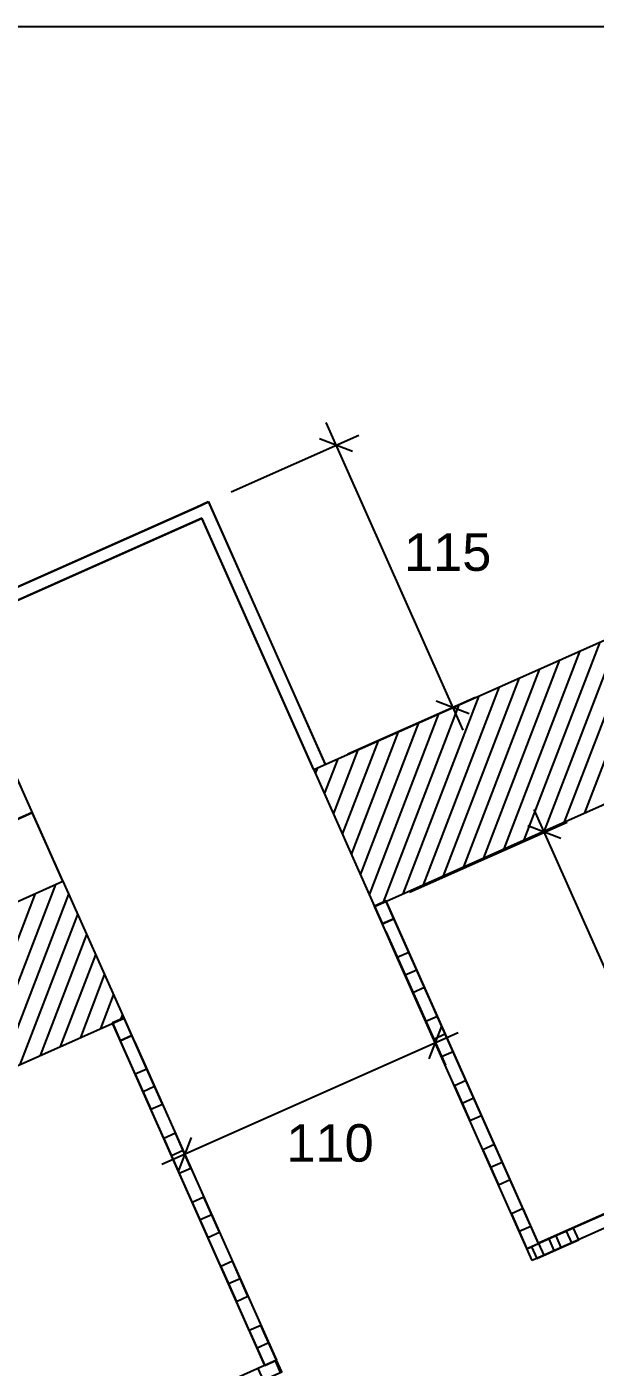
# Model space of a CAD drawing. Header units: inches. Extents: x -422522 to 22891, y -2973 to 414515.
# Drawn here: x 7729 to 7957, y 10497 to 11034 of the extents above; entities that cross this region are included whole.
import ezdxf

# ---------------------------------------------------------------- set-up
doc = ezdxf.new("R2010")
doc.units = ezdxf.units.IN
doc.header["$MEASUREMENT"] = 0
doc.layers.get('0').update_dxf_attribs({"lineweight": 25})
doc.layers.add('QUOTE', color=6, linetype='Continuous', lineweight=9)
doc.styles.get("Standard").update_dxf_attribs({"font": 'Arial.ttf'})
doc.dimstyles.get("Standard").update_dxf_attribs({"dimtxt": 15, "dimasz": 10, "dimexe": 10, "dimexo": 10, "dimgap": 5, "dimtad": 2, "dimtih": 1, "dimtoh": 1, "dimdec": 0, "dimzin": 0, "dimdsep": 46, "dimtxsty": 'Standard', "dimblk": 'OBLIQUE', "dimblk1": 'OBLIQUE', "dimblk2": 'OBLIQUE', "dimcen": 0.09, "dimdle": 10, "dimadec": 0, "dimazin": 0, "dimtfac": 1, "dimtdec": 0, "dimtofl": 0, "dimtmove": 0, "dimatfit": 3, "dimldrblk": 'OBLIQUE', "dimfxl": 1, "dimtolj": 1, "dimtzin": 0, "dimarcsym": 0})
pattern_1 = [(69, (3551.2776, -5106.066), (-5.8348777, 2.2397997), [])]

# ---------------------------------------------------------------- blocks, each defined once
blk = doc.blocks.new('_Oblique')
at = {"color": 0, "linetype": 'ByBlock', "lineweight": -2}
blk.add_line((-0.5, -0.5), (0.5, 0.5), dxfattribs=at)
blk = doc.blocks.new('*D92')
at = {"layer": 'Defpoints', "color": 0, "transparency": 16777216}
for p in [(7936.17, 10711.45), (7873.04, 10683.35), (7933.83, 10546.94)]:
    blk.add_point(p, dxfattribs=at)
at = {"layer": 'QUOTE', "color": 0, "lineweight": -2, "transparency": 16777216}
for p, q in [((8000.98, 10565.89), (7932.1, 10720.59)), ((7882.18, 10687.42), (7945.3, 10715.52)), ((7942.97, 10551), (8006.05, 10579.09))]:
    blk.add_line(p, q, dxfattribs=at)
at = {"layer": 'QUOTE', "color": 0, "lineweight": -2, "transparency": 16777216, "xscale": 10, "yscale": 10, "zscale": 10}
for p, rotation in [((7936.17, 10711.45), 113.9999999999798), ((7996.91, 10575.02), 293.9999999999798)]:
    blk.add_blockref('_Oblique', p, dxfattribs=dict(at, rotation=rotation))
at = {"layer": 'QUOTE', "color": 0, "transparency": 16777216, "insert": (7988.63, 10653.07), "char_height": 15, "attachment_point": 5}
blk.add_mtext('\\A1;150', dxfattribs=at)
blk = doc.blocks.new('*D93')
at = {"layer": 'Defpoints', "color": 0, "transparency": 16777216}
for p in [(7868.66, 10680.91), (7768.11, 10636.61), (7892.54, 10627.28)]:
    blk.add_point(p, dxfattribs=at)
at = {"layer": 'QUOTE', "color": 0, "lineweight": -2, "transparency": 16777216}
for p, q in [((7872.73, 10671.77), (7896.61, 10618.14)), ((7783.03, 10578.52), (7901.68, 10631.34)), ((7772.18, 10627.47), (7796.23, 10573.45))]:
    blk.add_line(p, q, dxfattribs=at)
at = {"layer": 'QUOTE', "color": 0, "lineweight": -2, "transparency": 16777216, "xscale": 10, "yscale": 10, "zscale": 10}
for p, rotation in [((7892.54, 10627.28), 23.99999999997978), ((7792.17, 10582.59), 203.9999999999798)]:
    blk.add_blockref('_Oblique', p, dxfattribs=dict(at, rotation=rotation))
at = {"layer": 'QUOTE', "color": 0, "transparency": 16777216, "insert": (7850.35, 10586.97), "char_height": 15, "attachment_point": 5}
blk.add_mtext('\\A1;110', dxfattribs=at)
blk = doc.blocks.new('*D100')
at = {"layer": 'Defpoints', "color": 0, "transparency": 16777216}
for p in [(7801.63, 10843.64), (7899.43, 10761.49), (7848.35, 10738.75)]:
    blk.add_point(p, dxfattribs=at)
at = {"layer": 'QUOTE', "color": 0, "lineweight": -2, "transparency": 16777216}
for p, q in [((7848.66, 10875.53), (7903.5, 10752.36)), ((7810.76, 10847.71), (7861.86, 10870.46)), ((7857.49, 10742.82), (7908.56, 10765.56))]:
    blk.add_line(p, q, dxfattribs=at)
at = {"layer": 'QUOTE', "color": 0, "lineweight": -2, "transparency": 16777216, "xscale": 10, "yscale": 10, "zscale": 10}
for p, rotation in [((7852.72, 10866.39), 113.9999999999798), ((7899.43, 10761.49), 293.9999999999798)]:
    blk.add_blockref('_Oblique', p, dxfattribs=dict(at, rotation=rotation))
at = {"layer": 'QUOTE', "color": 0, "transparency": 16777216, "insert": (7897.48, 10823.48), "char_height": 15, "attachment_point": 5}
blk.add_mtext('\\A1;115', dxfattribs=at)

msp = doc.modelspace()

# ---------------------------------------------------------------- hatches: boundary and pattern name
h = msp.add_hatch()
h.set_pattern_fill('ANSI31', color=0, scale=50, angle=24)
h.set_pattern_definition(pattern_1)
h.paths.add_polyline_path([(8511.65, 11033.87), (7843.86, 10736.55), (7868.11, 10681.87), (7872.77, 10683.95), (7872.84, 10683.79), (8656.83, 11032.84), (8656.83, 11033.9)])
h = msp.add_hatch()
h.set_pattern_fill('ANSI31', color=0, scale=50, angle=24)
h.set_pattern_definition(pattern_1)
h.paths.add_polyline_path([(7743.39, 10691.82), (6657.16, 10208.2), (6657.16, 10142.53), (6849.7, 10228.25), (7089.03, 10334.81), (7089.01, 10334.85), (7098.14, 10338.92), (7452.64, 10496.7), (7453.11, 10496.91), (7763.25, 10634.99), (7763.25, 10634.99), (7763.18, 10635.13), (7767.73, 10637.16)])

# ---------------------------------------------------------------- linework, layer by layer
for p, q in [((7843.86, 10736.55), (8511.65, 11033.87)), ((7868.18, 10681.71), (8656.83, 11032.84)), ((7696.51, 10797.01), (7796.99, 10841.77)), ((7696.61, 10796.89), (7797.1, 10841.63)), ((7796.99, 10841.77), (7801.56, 10843.8)), ((7797.1, 10841.63), (7801.67, 10843.66)), ((7801.56, 10843.8), (7848.35, 10738.75)), ((7801.67, 10843.66), (7848.44, 10738.6)), ((7843.85, 10736.56), (8086.86, 10844.75)), ((7799.03, 10837.2), (7698.54, 10792.44)), ((7799.13, 10837.06), (7698.64, 10792.32)), ((7843.78, 10736.72), (7799.03, 10837.2)), ((7843.87, 10736.57), (7799.13, 10837.06)), ((7743.3, 10691.96), (7698.54, 10792.44)), ((7743.38, 10691.83), (7698.64, 10792.32)), ((7843.78, 10736.72), (7868.18, 10681.71)), ((7843.85, 10736.56), (7843.87, 10736.57)), ((7731.09, 10719.36), (7385.8, 10565.56)), ((7731.18, 10719.23), (7385.86, 10565.49)), ((7743.3, 10691.96), (7731.09, 10719.36)), ((7743.38, 10691.83), (7731.18, 10719.23)), ((6656.96, 10208.11), (7743.39, 10691.82)), ((6779.62, 10262.73), (7743.38, 10691.83)), ((7398.06, 10538.08), (7743.38, 10691.83)), ((7743.38, 10691.83), (7767.73, 10637.16)), ((7933.83, 10546.94), (7872.77, 10683.95)), ((7877.24, 10661.45), (7868.22, 10681.92)), ((7877.3, 10661.29), (7868.29, 10681.76)), ((7933.88, 10546.77), (7872.84, 10683.79)), ((7875.96, 10676.79), (7871.3, 10674.72)), ((7933.88, 10546.77), (7882.03, 10663.22)), ((7931.35, 10540.05), (7877.3, 10661.29)), ((7880.42, 10654.3), (7885.08, 10656.37)), ((7452.64, 10496.7), (7767.91, 10637.07)), ((7776.95, 10616.78), (7767.85, 10637.21)), ((7777.01, 10616.64), (7767.91, 10637.07)), ((7824.22, 10498.11), (7763.18, 10635.13)), ((7824.26, 10497.96), (7763.25, 10634.99)), ((7891.84, 10628.65), (7896.5, 10630.72)), ((7771.02, 10630.07), (7766.36, 10628)), ((8107.45, 10624.05), (7933.83, 10546.94)), ((8107.45, 10624.05), (7933.88, 10546.77)), ((7777.01, 10616.64), (7828.92, 10500.04)), ((7780.12, 10609.64), (7775.46, 10607.57)), ((7903.26, 10602.99), (7907.92, 10605.07)), ((7791.54, 10583.99), (7786.88, 10581.91)), ((7914.68, 10577.34), (7919.35, 10579.42)), ((7998.47, 10569.94), (7931.35, 10540.05)), ((7802.96, 10558.34), (7798.3, 10556.26)), ((7926.1, 10551.69), (7930.77, 10553.76)), ((7942.95, 10545.22), (7940.88, 10549.88)), ((7933.16, 10546.45), (7929.22, 10544.69)), ((7940.17, 10543.98), (7938.09, 10548.64)), ((7814.38, 10532.69), (7809.72, 10530.61)), ((7825.81, 10507.03), (7821.14, 10504.96)), ((7828.92, 10500.04), (7784.16, 10480.11)), ((7828.92, 10500.04), (7823.53, 10497.64)), ((7830.54, 10495.17), (7828.47, 10499.84))]:
    msp.add_line(p, q)
for points in [[(6657.16, 9033.57), (8657.16, 9033.9), (8656.83, 11033.9), (6656.83, 11033.57)], [(6657.16, 9033.9), (8657.16, 9033.9), (8657.16, 11033.9), (6657.16, 11033.9)], [(7875.89, 10676.95), (7872.77, 10683.95), (7868.11, 10681.87), (7871.23, 10674.88)], [(7875.96, 10676.79), (7872.84, 10683.79), (7868.18, 10681.71), (7871.3, 10674.72)], [(7877.3, 10661.29), (7883.53, 10647.3), (7888.2, 10649.38), (7881.97, 10663.37)], [(7770.96, 10630.22), (7767.85, 10637.21), (7763.18, 10635.13), (7766.3, 10628.14)], [(7771.02, 10630.07), (7767.91, 10637.07), (7763.25, 10634.99), (7766.36, 10628)], [(7888.72, 10635.64), (7894.95, 10621.65), (7899.62, 10623.73), (7893.39, 10637.72)], [(7783.24, 10602.65), (7777.01, 10616.64), (7772.34, 10614.56), (7778.57, 10600.57)], [(7900.15, 10609.99), (7906.38, 10596), (7911.04, 10598.07), (7904.81, 10612.07)], [(7794.66, 10576.99), (7788.43, 10590.99), (7783.76, 10588.91), (7789.99, 10574.92)], [(7911.57, 10584.34), (7917.8, 10570.34), (7922.46, 10572.42), (7916.23, 10586.41)], [(7806.08, 10551.34), (7799.85, 10565.33), (7795.18, 10563.26), (7801.41, 10549.26)], [(7922.99, 10558.68), (7929.22, 10544.69), (7933.88, 10546.77), (7927.65, 10560.76)], [(7933.17, 10540.86), (7947.17, 10547.09), (7945.09, 10551.76), (7931.1, 10545.53)], [(7935.96, 10542.1), (7949.95, 10548.33), (7947.87, 10553), (7933.88, 10546.77)], [(7817.5, 10525.69), (7811.27, 10539.68), (7806.61, 10537.6), (7812.84, 10523.61)], [(7828.92, 10500.04), (7822.69, 10514.03), (7818.03, 10511.95), (7824.26, 10497.96)], [(7823.55, 10492.06), (7831, 10495.37), (7828.92, 10500.04), (7821.47, 10496.72)]]:
    msp.add_lwpolyline(points, close=True)
msp.add_lwpolyline([(7933.83, 10546.94), (8107.45, 10624.05), (8396.24, 9975.43), (7802.43, 9711.05)])

# ---------------------------------------------------------------- dimensions: what is measured, and where the dimension line sits
at = {"layer": 'QUOTE'}
for base, p1, p2, angle, picture, middle in [((7899.43, 10761.49), (7801.63, 10843.64), (7848.35, 10738.75), 114, '*D100', (7897.48, 10823.48)), ((7892.54, 10627.28), (7768.11, 10636.61), (7868.66, 10680.91), 24, '*D93', (7850.35, 10586.97))]:
    dim = msp.add_linear_dim(base=base, p1=p1, p2=p2, angle=angle, dimstyle='Standard', dxfattribs=at)
    dim.commit()
    dim.dimension.update_dxf_attribs({"geometry": picture, "text_midpoint": middle})
dim = msp.add_linear_dim(base=(7936.17, 10711.45), p1=(7933.83, 10546.94), p2=(7873.04, 10683.35), angle=114, text='150', dimstyle='Standard', dxfattribs=at)
dim.commit()
dim.dimension.update_dxf_attribs({"geometry": '*D92', "text_midpoint": (7988.63, 10653.07)})

doc.saveas('drawing.dxf')
